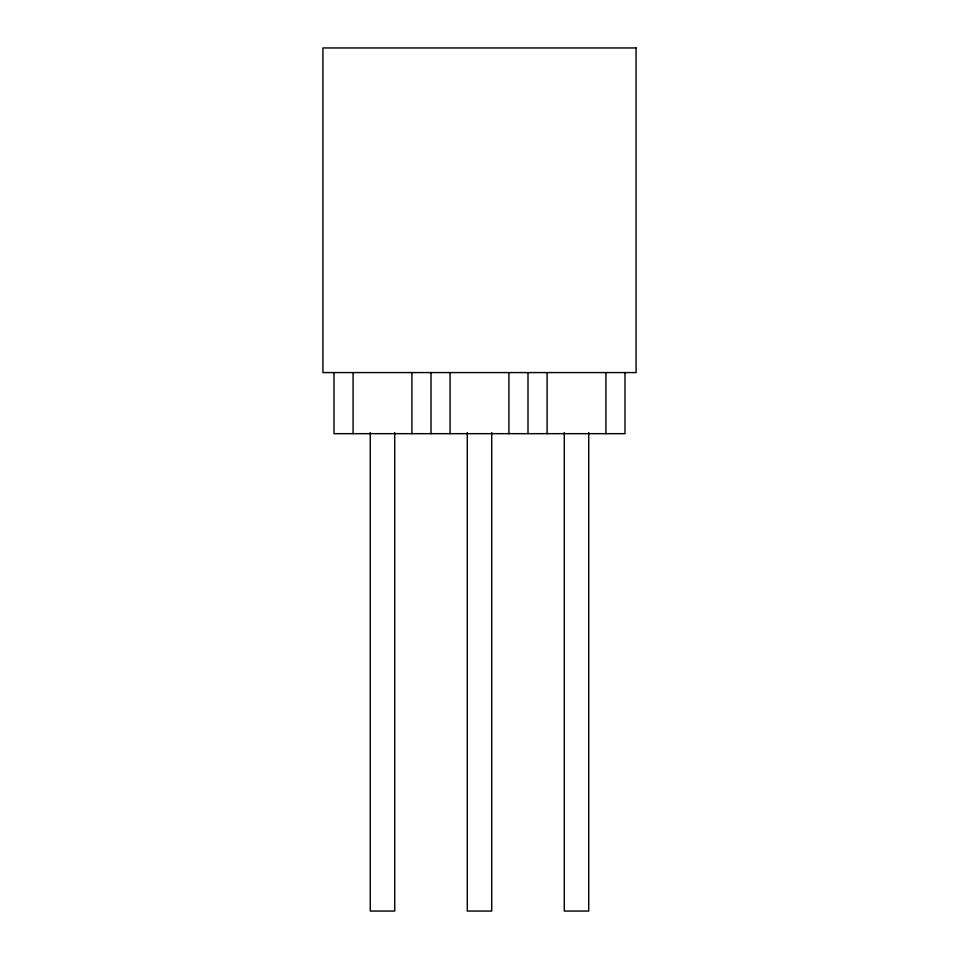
<?xml version="1.0" encoding="UTF-8"?>
<svg xmlns="http://www.w3.org/2000/svg" width="959" height="959" viewBox="0 0 959 959"><rect width="100%" height="100%" fill="white"/><g stroke="black" fill="none" stroke-linecap="round" stroke-linejoin="round"><path stroke-width="1.44" d="M625.004 372.572L625.004 433.672L333.996 433.672L333.996 372.572M605.908 372.572L605.908 433.672M588.73 432.521L588.73 911.05L564.288 911.05L564.288 432.521M547.098 372.572L547.098 433.672M528.001 372.572L528.001 433.672M508.905 372.572L508.905 433.672M491.715 432.521L491.715 911.05L467.285 911.05L467.285 432.521M450.095 372.572L450.095 433.672M430.999 372.572L430.999 433.672M411.902 372.572L411.902 433.672M394.712 432.521L394.712 911.05L370.27 911.05L370.27 432.521M353.092 372.572L353.092 433.672M636.081 47.95L322.919 47.95L322.919 372.572L636.081 372.572L636.081 47.95"/></g></svg>
